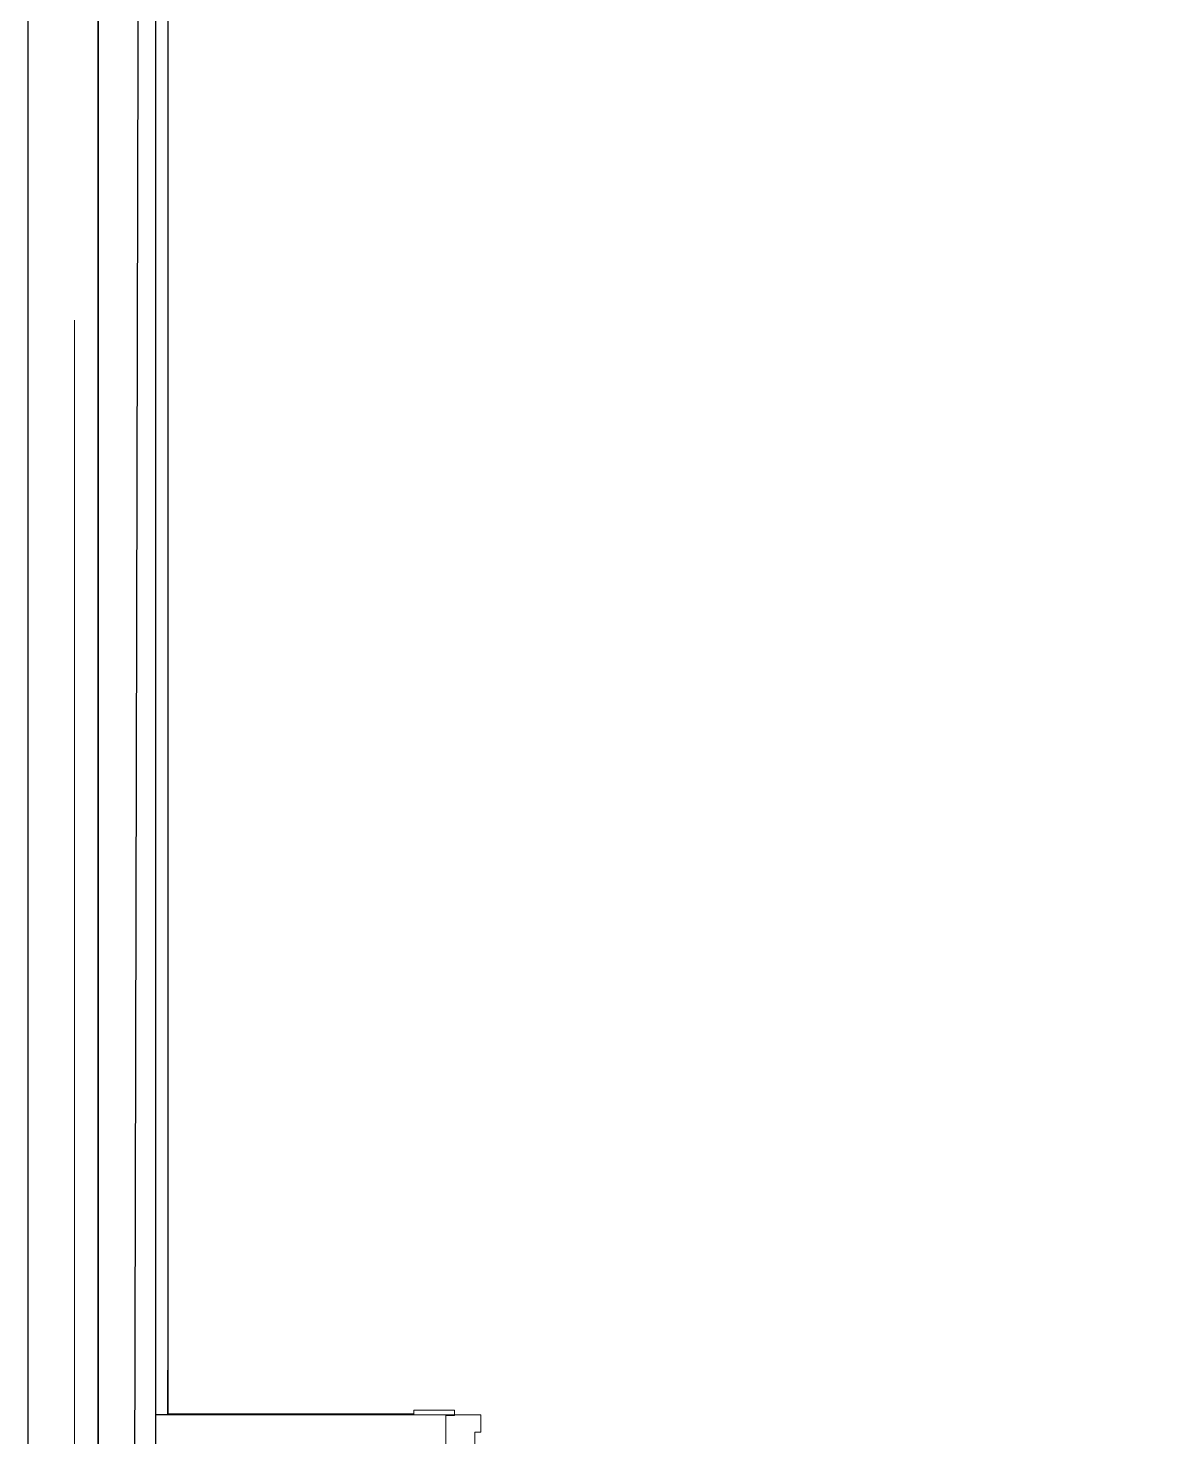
# Model space of a CAD drawing. Header units: millimetres. Extents: x -625 to 415037, y -3642 to 102118.
# Drawn here: x 107195 to 109153, y 2306 to 4730 of the extents above; entities that cross this region are included whole.
import ezdxf

# ---------------------------------------------------------------- set-up
doc = ezdxf.new("R2010")
doc.units = ezdxf.units.MM
doc.linetypes.add('Осевая', pattern=[6350, 1270, -952.5, 3175, -952.5])
doc.layers.add('A-DOOR-FRAM-1', color=7, linetype='Continuous', lineweight=5, true_color=0xc0c0c0)
doc.layers.add('Оси', color=7, linetype='Continuous', lineweight=9)
doc.layers.add('Оси-2', color=7, linetype='Осевая', lineweight=9)

# ---------------------------------------------------------------- blocks, each defined once
blk = doc.blocks.new('110_Дверь_СКБ_2Ст - Д-2а_п_ Из коридора на лестницу-32239107-Объем проектирования 1 этажа')
at = {"layer": 'A-DOOR-FRAM-1'}
for p, q in [((-672.5, 48), (-742.5, 48)), ((-742.5, 48), (-742.5, 40)), ((-742.5, 40), (-672.5, 40)), ((-637.5, 40), (-687.5, 40)), ((-687.5, 40), (-687.5, -40)), ((-672.5, 40), (-672.5, 48)), ((-637.5, -10), (-637.5, 40)), ((662.5, 40), (662.5, -10)), ((712.5, 40), (662.5, 40)), ((767.5, 48), (697.5, 48)), ((697.5, 48), (697.5, 40)), ((697.5, 40), (767.5, 40)), ((712.5, -40), (712.5, 40)), ((767.5, 40), (767.5, 48)), ((-627.5, -10), (-637.5, -10)), ((-627.5, -40), (-627.5, -10)), ((662.5, -10), (652.5, -10)), ((652.5, -10), (652.5, -40)), ((-672.5, -40), (-742.5, -40)), ((-742.5, -40), (-742.5, -48)), ((-742.5, -48), (-672.5, -48)), ((-672.5, -39), (-687.5, -39)), ((-687.5, -39), (-687.5, -40)), ((-687.5, -40), (-627.5, -40)), ((-687.5, -40), (-672.5, -40)), ((-672.5, -40), (-672.5, -39)), ((-672.5, -48), (-672.5, -40)), ((652.5, -40), (712.5, -40)), ((712.5, -39), (697.5, -39)), ((697.5, -39), (697.5, -40)), ((697.5, -40), (712.5, -40)), ((767.5, -40), (697.5, -40)), ((697.5, -40), (697.5, -48)), ((697.5, -48), (767.5, -48)), ((712.5, -40), (712.5, -39)), ((767.5, -48), (767.5, -40))]:
    blk.add_line(p, q, dxfattribs=at)

msp = doc.modelspace()

# ---------------------------------------------------------------- linework, layer by layer
for p, q in [((107194.7, 13.9), (107194.7, 10463.9)), ((107414.7, 2263.9), (107414.7, 10463.9)), ((107314.7, 10253.9), (107314.7, 24.4)), ((107315.7, 24.4), (107315.7, 10253.9)), ((107435.7, 2344.9), (107435.7, 10242.9)), ((107434.7, 2420.9), (107434.7, 2343.9)), ((107858.7, 2343.9), (107414.7, 2343.9)), ((107858.7, 2344.9), (107435.7, 2344.9))]:
    msp.add_line(p, q)
at = {"flags": 128}
msp.add_lwpolyline([(109655.5, 2223.1), (109674, 10121.1), (107396, 10126.4), (107377.5, 2228.4)], close=True, dxfattribs=at)
at = {"layer": 'Оси'}
msp.add_line((107274.7, -2042.3), (107274.7, 2957.7), dxfattribs=at)
at = {"layer": 'Оси-2'}
msp.add_line((107274.7, 2957.7), (107274.7, 16892.2), dxfattribs=at)

# ---------------------------------------------------------------- block references
at = {"rotation": 180}
msp.add_blockref('110_Дверь_СКБ_2Ст - Д-2а_п_ Из коридора на лестницу-32239107-Объем проектирования 1 этажа', (108626.2, 2303.9), dxfattribs=at)

doc.saveas('drawing.dxf')
